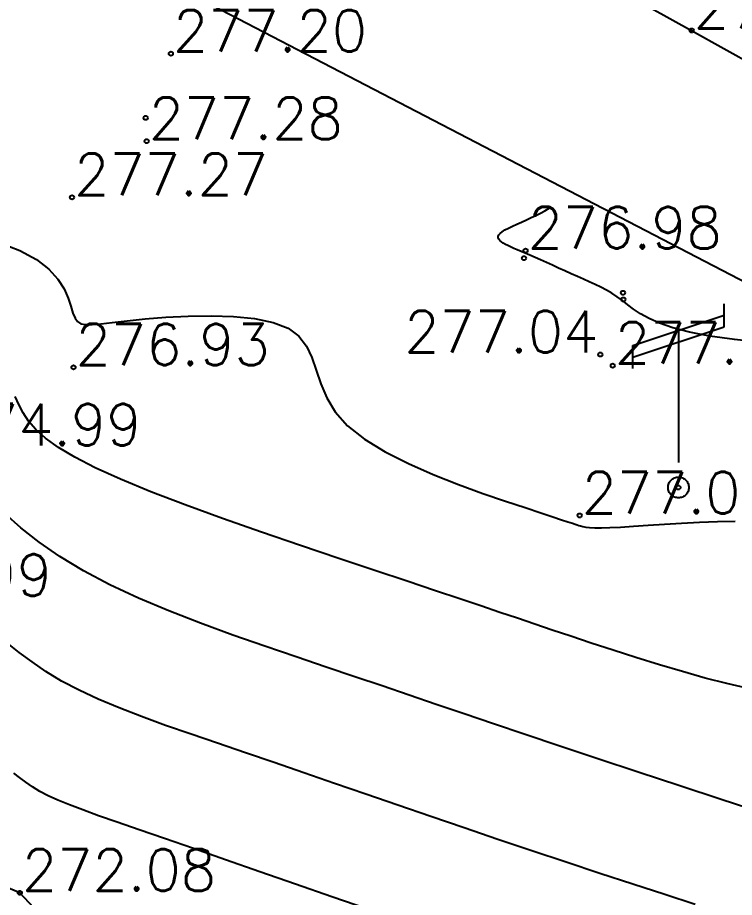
# Model space of a CAD drawing. Extents: x 524954 to 526204, y 9523489 to 9524010.
# Drawn here: x 525250.81 to 525268.04, y 9523718.84 to 9523740 of the extents above; entities that cross this region are included whole.
import ezdxf
from ezdxf.enums import TextEntityAlignment as Align

# ---------------------------------------------------------------- set-up
doc = ezdxf.new("R2010")
doc.units = 0
doc.header["$PDMODE"] = 33
doc.header["$PDSIZE"] = 0.1
doc.linetypes.add('AXES2', pattern=[28.575, 19.05, -3.175, 3.175, -3.175])
doc.linetypes.add('CACHE2', pattern=[4.7625, 3.175, -1.5875])
for name, color, linetype in [('Axe_Route_Existante', 1, 'AXES2'), ('Bord_Route_Existante', 6, 'Continuous'), ('CN_01_00', 3, 'Continuous'), ('CN_02_00', 4, 'Continuous'), ('CN_05_00', 6, 'Continuous'), ('Haut_Talus', 30, 'Continuous'), ('Réseau_Electrique', 1, 'CACHE2'), ('TopoAlt', 3, 'Continuous'), ('TOPOJIS', 7, 'Continuous')]:
    doc.layers.add(name, color=color, linetype=linetype)
doc.styles.add('Simplex 1.0', font='Simplex.shx', dxfattribs={"width": 0.99, "height": 1})

# ---------------------------------------------------------------- blocks, each defined once
blk = doc.blocks.new('TCPOINT M')
at = {"color": 0}
blk.add_point((0, 0), dxfattribs=at)
at = {"layer": 'TopoAlt', "style": 'Simplex 1.0', "width": 0.99}
blk.add_attdef('ALT', (0.15, 0.15), '', height=1, dxfattribs=at)
blk = doc.blocks.new('e004')
at = {"color": 0}
blk.add_line((0, 3.777478), (0, 0.25), dxfattribs=at)
for points in [[(-1.096503, 3.137365), (-1.096503, 3.412949), (1.096503, 4.142007), (1.096503, 4.417591)], [(-1.096503, 2.861781), (-1.096503, 3.137365), (1.096503, 3.866423), (1.096503, 4.142007)]]:
    blk.add_lwpolyline(points, dxfattribs=at)
blk.add_circle((0, 0), 0.25, dxfattribs=at)

msp = doc.modelspace()

# ---------------------------------------------------------------- linework, layer by layer
at = {"layer": 'Axe_Route_Existante', "ltscale": 0.5, "flags": 128}
msp.add_lwpolyline([(524973.101, 9523802.49), (525007.26, 9523792.779), (525027.54, 9523787.364), (525056.127, 9523779.755), (525082.674, 9523773.102), (525107.546, 9523770.048), (525120.684, 9523770.139), (525151.777, 9523772.648), (525176.899, 9523773.894), (525199.324, 9523771.095), (525218.337, 9523765.264), (525227.192, 9523761.534), (525233.843, 9523758.094), (525246.468, 9523751.167), (525256.506, 9523745.531), (525267.014, 9523739.694), (525277.691, 9523733.704), (525288.849, 9523727.299), (525294.632, 9523724.022), (525301.927, 9523719.966), (525310.691, 9523715.333), (525328.32, 9523705.784), (525328.32, 9523705.784), (525337.316, 9523700.691), (525351.138, 9523692.703), (525363.696, 9523685.45), (525368.801, 9523682.627), (525375.475, 9523679.109), (525390.225, 9523670.468), (525400.9, 9523665.019), (525419.619, 9523658.456), (525435.368, 9523656.046), (525454.334, 9523656.625), (525476.288, 9523660.734), (525488.784, 9523664.768), (525501.859, 9523668.012), (525521.809, 9523675.315), (525541.116, 9523687.802), (525552.62, 9523697.708), (525562.351, 9523710.18), (525568.681, 9523722.572), (525575.059, 9523738.704), (525576.995, 9523751.051), (525577.798, 9523776.069), (525576.166, 9523799.52), (525574.181, 9523815.429), (525572.049, 9523834.204), (525569.92, 9523851.041), (525567.326, 9523868.19), (525565.579, 9523885.379), (525563.689, 9523903.219), (525561.356, 9523920.701), (525558.839, 9523938.161)], dxfattribs=at)
at = {"layer": 'Bord_Route_Existante', "flags": 128}
msp.add_lwpolyline([(525286.283, 9523724.592), (525277.74, 9523728.73), (525253.667, 9523741.25), (525253.096, 9523741.492), (525244.526, 9523744.675), (525233.71, 9523750.617), (525223.366, 9523755.337), (525215.23, 9523758.673), (525209.606, 9523761.576), (525201.582, 9523763.975), (525193.808, 9523765.63), (525185.186, 9523766.761), (525176.444, 9523767.315)], dxfattribs=at)
at = {"layer": 'CN_01_00', "flags": 128}
for points, elevation in [([(525268.71, 9523732.191), (525268.042, 9523732.263), (525267.454, 9523732.345), (525266.964, 9523732.439), (525266.565, 9523732.542), (525266.245, 9523732.652), (525265.99, 9523732.765), (525265.786, 9523732.879), (525265.621, 9523732.991), (525265.481, 9523733.099), (525265.353, 9523733.199), (525265.225, 9523733.291), (525265.096, 9523733.374), (525264.964, 9523733.45), (525264.83, 9523733.52), (525264.694, 9523733.587), (525264.555, 9523733.651), (525264.413, 9523733.715), (525264.267, 9523733.779), (525264.118, 9523733.845), (525263.968, 9523733.913), (525263.817, 9523733.98), (525263.668, 9523734.047), (525263.523, 9523734.112), (525263.383, 9523734.174), (525263.251, 9523734.233), (525263.127, 9523734.287), (525263.014, 9523734.335), (525262.912, 9523734.379), (525262.819, 9523734.418), (525262.736, 9523734.454), (525262.661, 9523734.488), (525262.595, 9523734.519), (525262.537, 9523734.549), (525262.486, 9523734.58), (525262.442, 9523734.61), (525262.406, 9523734.641), (525262.38, 9523734.673), (525262.366, 9523734.706), (525262.365, 9523734.741), (525262.378, 9523734.777), (525262.409, 9523734.815), (525262.457, 9523734.855), (525262.524, 9523734.897), (525262.608, 9523734.941), (525262.705, 9523734.988), (525262.811, 9523735.036), (525262.925, 9523735.086), (525263.042, 9523735.138), (525263.158, 9523735.192), (525263.272, 9523735.247), (525263.38, 9523735.303), (525263.485, 9523735.36), (525263.59, 9523735.417), (525263.611, 9523735.428)], 277), ([(525250.354, 9523734.592), (525250.865, 9523734.401), (525251.262, 9523734.184), (525251.559, 9523733.951), (525251.774, 9523733.713), (525251.924, 9523733.478), (525252.023, 9523733.258), (525252.09, 9523733.061), (525252.139, 9523732.898), (525252.188, 9523732.775), (525252.247, 9523732.692), (525252.327, 9523732.641), (525252.44, 9523732.619), (525252.597, 9523732.62), (525252.808, 9523732.64), (525253.085, 9523732.672), (525253.438, 9523732.713), (525253.873, 9523732.756), (525254.371, 9523732.795), (525254.908, 9523732.823), (525255.458, 9523732.832), (525255.999, 9523732.815), (525256.503, 9523732.765), (525256.949, 9523732.674), (525257.31, 9523732.535), (525257.571, 9523732.343), (525257.752, 9523732.105), (525257.881, 9523731.829), (525257.986, 9523731.524), (525258.096, 9523731.199), (525258.24, 9523730.862), (525258.446, 9523730.522), (525258.742, 9523730.188), (525259.147, 9523729.867), (525259.644, 9523729.563), (525260.205, 9523729.277), (525260.802, 9523729.014), (525261.408, 9523728.773), (525261.997, 9523728.559), (525262.539, 9523728.373), (525263.009, 9523728.218), (525263.385, 9523728.094), (525263.674, 9523727.999), (525263.888, 9523727.928), (525264.041, 9523727.878), (525264.147, 9523727.843), (525264.217, 9523727.819), (525264.265, 9523727.803), (525264.303, 9523727.79), (525264.345, 9523727.777), (525264.398, 9523727.764), (525264.467, 9523727.752), (525264.561, 9523727.742), (525264.685, 9523727.736), (525264.846, 9523727.734), (525265.051, 9523727.739), (525265.306, 9523727.75), (525265.614, 9523727.77), (525265.97, 9523727.794), (525266.36, 9523727.822), (525266.775, 9523727.848), (525267.203, 9523727.871), (525267.635, 9523727.887), (525268.058, 9523727.894)], 277), ([(525259.23, 9523718.56), (525258.365, 9523718.86), (525257.493, 9523719.164), (525256.633, 9523719.463), (525255.807, 9523719.75), (525255.035, 9523720.019), (525254.337, 9523720.261), (525253.727, 9523720.471), (525253.203, 9523720.653), (525252.755, 9523720.809), (525252.374, 9523720.947), (525252.052, 9523721.069), (525251.778, 9523721.182), (525251.545, 9523721.289), (525251.342, 9523721.395), (525251.163, 9523721.504), (525251.002, 9523721.615), (525250.855, 9523721.725), (525250.719, 9523721.832)], 273)]:
    msp.add_lwpolyline(points, dxfattribs=dict(at, elevation=elevation))
at = {"layer": 'CN_02_00', "flags": 128}
for points, elevation in [([(525268.342, 9523723.876), (525267.863, 9523723.986), (525267.344, 9523724.12), (525266.799, 9523724.274), (525266.239, 9523724.44), (525265.677, 9523724.614), (525265.127, 9523724.79), (525264.6, 9523724.962), (525264.109, 9523725.125), (525263.661, 9523725.275), (525263.241, 9523725.416), (525262.829, 9523725.556), (525262.405, 9523725.699), (525261.948, 9523725.854), (525261.438, 9523726.025), (525260.854, 9523726.221), (525260.178, 9523726.446), (525259.395, 9523726.706), (525258.529, 9523726.994), (525257.61, 9523727.304), (525256.669, 9523727.627), (525255.734, 9523727.956), (525254.838, 9523728.283), (525254.01, 9523728.6), (525253.281, 9523728.9), (525252.673, 9523729.176), (525252.18, 9523729.431), (525251.788, 9523729.667), (525251.482, 9523729.888), (525251.249, 9523730.099), (525251.073, 9523730.301), (525250.941, 9523730.499), (525250.838, 9523730.696), (525250.751, 9523730.894)], 276), ([(525267.097, 9523718.676), (525266.367, 9523718.912), (525265.601, 9523719.161), (525264.807, 9523719.422), (525263.995, 9523719.69), (525263.174, 9523719.964), (525262.354, 9523720.24), (525261.542, 9523720.515), (525260.741, 9523720.789), (525259.954, 9523721.059), (525259.182, 9523721.325), (525258.427, 9523721.586), (525257.691, 9523721.84), (525256.976, 9523722.086), (525256.284, 9523722.323), (525255.617, 9523722.55), (525254.977, 9523722.769), (525254.367, 9523722.982), (525253.79, 9523723.193), (525253.249, 9523723.402), (525252.746, 9523723.612), (525252.284, 9523723.827), (525251.865, 9523724.047), (525251.49, 9523724.275), (525251.154, 9523724.506), (525250.849, 9523724.736), (525250.566, 9523724.959)], 274)]:
    msp.add_lwpolyline(points, dxfattribs=dict(at, elevation=elevation))
at = {"layer": 'CN_05_00', "elevation": 275, "flags": 128}
msp.add_lwpolyline([(525268.69, 9523720.886), (525267.727, 9523721.202), (525266.731, 9523721.528), (525265.733, 9523721.857), (525264.762, 9523722.178), (525263.849, 9523722.481), (525263.015, 9523722.76), (525262.252, 9523723.018), (525261.542, 9523723.258), (525260.87, 9523723.487), (525260.22, 9523723.709), (525259.574, 9523723.929), (525258.916, 9523724.153), (525258.231, 9523724.384), (525257.506, 9523724.628), (525256.75, 9523724.885), (525255.979, 9523725.155), (525255.207, 9523725.438), (525254.447, 9523725.733), (525253.715, 9523726.041), (525253.025, 9523726.362), (525252.391, 9523726.695), (525251.825, 9523727.04), (525251.325, 9523727.389), (525250.888, 9523727.735), (525250.51, 9523728.071)], dxfattribs=at)
at = {"layer": 'Haut_Talus', "flags": 128}
msp.add_lwpolyline([(525282.591, 9523723.861), (525278.189, 9523721.2), (525277.401, 9523719.424), (525274.125, 9523716.331), (525265.547, 9523713.667), (525254.131, 9523715.455), (525250.861, 9523718.955), (525243.335, 9523722.062), (525238.433, 9523729.449)], dxfattribs=at)

# ---------------------------------------------------------------- block references
at = {"layer": 'Réseau_Electrique'}
msp.add_blockref('e004', (525266.698, 9523728.703), dxfattribs=at)
at = {"layer": 'TOPOJIS'}
ref = msp.add_blockref('TCPOINT M', (525267.014, 9523739.694, 277.06), dxfattribs=at)
ref.add_attrib('ALT', '277.06', (525267.064, 9523739.744, 277.06), dxfattribs={"layer": 'TopoAlt', "height": 1, "style": 'Simplex 1.0', "width": 0.99})
ref = msp.add_blockref('TCPOINT M', (525254.493, 9523739.136, 277.2), dxfattribs=at)
ref.add_attrib('ALT', '277.20', (525254.543, 9523739.186, 277.2), dxfattribs={"layer": 'TopoAlt', "height": 1, "style": 'Simplex 1.0', "width": 0.99})
ref = msp.add_blockref('TCPOINT M', (525253.91, 9523737.031, 277.28), dxfattribs=at)
ref.add_attrib('ALT', '277.28', (525253.96, 9523737.081, 277.28), dxfattribs={"layer": 'TopoAlt', "height": 1, "style": 'Simplex 1.0', "width": 0.99})
for p in [(525253.885, 9523737.592, 277.28), (525262.983, 9523734.218, 277.05), (525265.365, 9523733.386, 276.96), (525265.372, 9523733.225, 277.04), (525266.698, 9523728.703, 277.08)]:
    msp.add_blockref('TCPOINT M', p, dxfattribs=at)
ref = msp.add_blockref('TCPOINT M', (525252.116, 9523735.682, 277.27), dxfattribs=at)
ref.add_attrib('ALT', '277.27', (525252.166, 9523735.732, 277.27), dxfattribs={"layer": 'TopoAlt', "height": 1, "style": 'Simplex 1.0', "width": 0.99})
ref = msp.add_blockref('TCPOINT M', (525263.022, 9523734.399, 276.98), dxfattribs=at)
ref.add_attrib('ALT', '276.98', (525263.072, 9523734.449, 276.98), dxfattribs={"layer": 'TopoAlt', "height": 1, "style": 'Simplex 1.0', "width": 0.99})
ref = msp.add_blockref('TCPOINT M', (525264.821, 9523731.9, 277.04), dxfattribs=at)
ref.add_attrib('ALT', '277.04', dxfattribs={"layer": 'TopoAlt', "height": 1, "style": 'Simplex 1.0', "width": 0.99}).set_placement((525264.771, 9523731.95, 277.04), align=Align.RIGHT)
ref = msp.add_blockref('TCPOINT M', (525252.152, 9523731.592, 276.93), dxfattribs=at)
ref.add_attrib('ALT', '276.93', (525252.202, 9523731.642, 276.93), dxfattribs={"layer": 'TopoAlt', "height": 1, "style": 'Simplex 1.0', "width": 0.99})
ref = msp.add_blockref('TCPOINT M', (525265.118, 9523731.632, 277.05), dxfattribs=at)
ref.add_attrib('ALT', '277.05', (525265.168, 9523731.682, 277.05), dxfattribs={"layer": 'TopoAlt', "height": 1, "style": 'Simplex 1.0', "width": 0.99})
ref = msp.add_blockref('TCPOINT M', (525249.072, 9523729.666, 274.99), dxfattribs=at)
ref.add_attrib('ALT', '274.99', (525249.122, 9523729.716, 274.99), dxfattribs={"layer": 'TopoAlt', "height": 1, "style": 'Simplex 1.0', "width": 0.99})
ref = msp.add_blockref('TCPOINT M', (525264.321, 9523728.03, 277.09), dxfattribs=at)
ref.add_attrib('ALT', '277.09', (525264.371, 9523728.08, 277.09), dxfattribs={"layer": 'TopoAlt', "height": 1, "style": 'Simplex 1.0', "width": 0.99})
ref = msp.add_blockref('TCPOINT M', (525246.92, 9523726.048, 273.99), dxfattribs=at)
ref.add_attrib('ALT', '273.99', (525246.97, 9523726.098, 273.99), dxfattribs={"layer": 'TopoAlt', "height": 1, "style": 'Simplex 1.0', "width": 0.99})
ref = msp.add_blockref('TCPOINT M', (525250.861, 9523718.955, 272.08), dxfattribs=at)
ref.add_attrib('ALT', '272.08', (525250.911, 9523719.005, 272.08), dxfattribs={"layer": 'TopoAlt', "height": 1, "style": 'Simplex 1.0', "width": 0.99})

doc.saveas('drawing.dxf')
